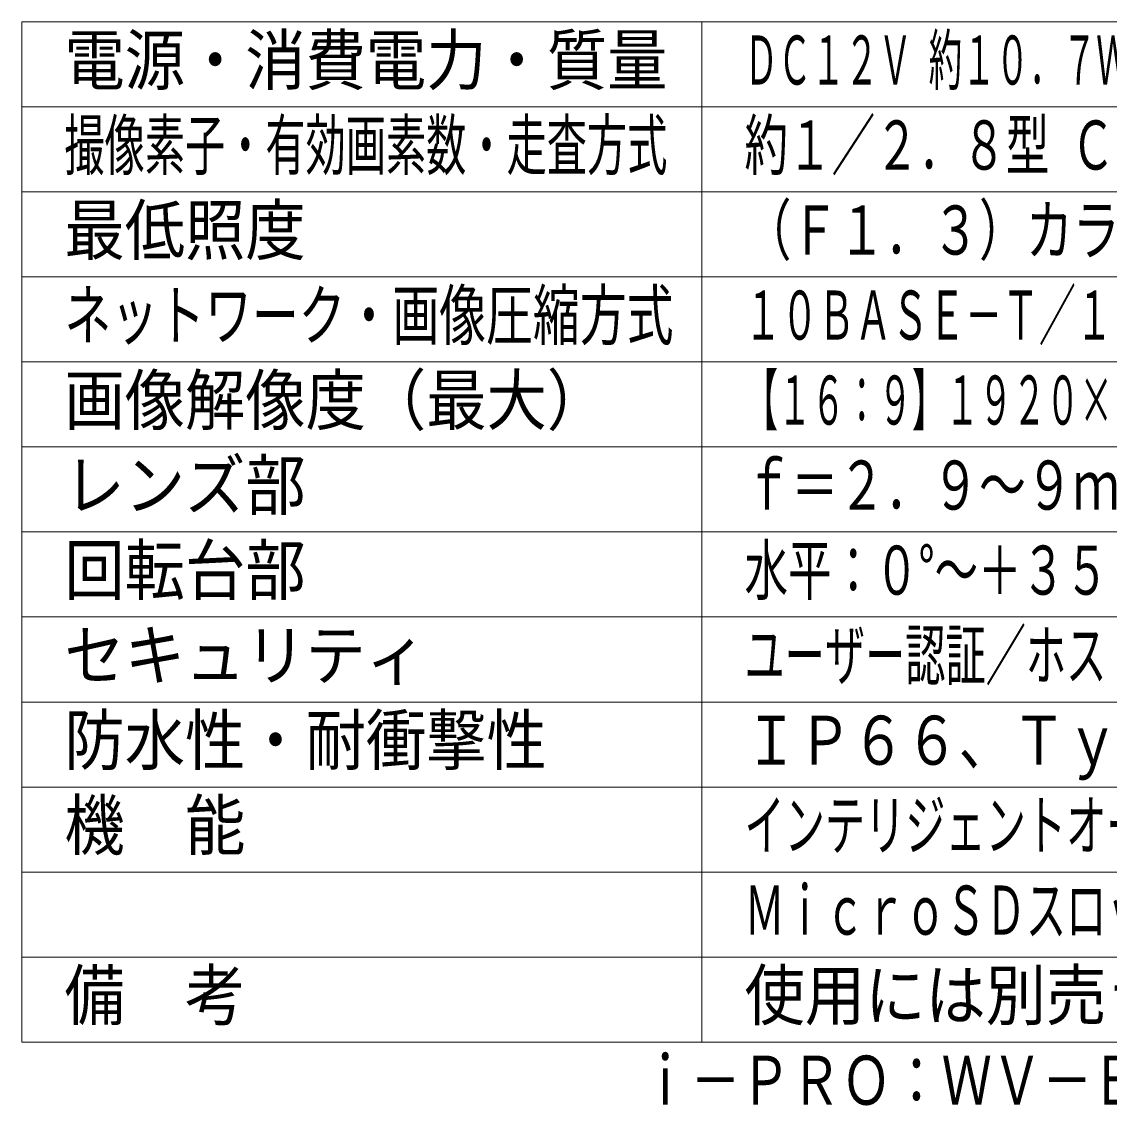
# Model space of a CAD drawing. Units: millimetres on the paper. Extents: x -66 to 62, y -59 to 59.
# Drawn here: x -66.4 to -2.4, y -59 to 5.4 of the extents above; entities that cross this region are included whole.
import ezdxf
from ezdxf.enums import TextEntityAlignment as Align

# ---------------------------------------------------------------- set-up
doc = ezdxf.new("R2010")
doc.units = ezdxf.units.MM
doc.layers.add('0-3_MOJI1', color=7, linetype='Continuous')
doc.layers.add('0-4_相当品', color=4, linetype='Continuous')
doc.layers.add('0-5_WAKU', color=4, linetype='Continuous', lineweight=9)
doc.styles.add('ＭＳ ゴシック', font='')
doc.styles.get('ＭＳ ゴシック').set_extended_font_data('MS Gothic')

msp = doc.modelspace()

# ---------------------------------------------------------------- linework, layer by layer
at = {"layer": '0-5_WAKU', "color": 3}
for p, q in [((-66.363, -54.6), (-66.363, 5.4)), ((-66.363, 5.4), (58.637, 5.4)), ((-26.363, -54.6), (-26.363, 5.4)), ((-66.363, -54.6), (58.637, -54.6))]:
    msp.add_line(p, q, dxfattribs=at)
at = {"layer": '0-5_WAKU'}
for p, q in [((-66.363, 0.4), (58.637, 0.4)), ((-66.363, -4.6), (58.637, -4.6)), ((58.637, -9.6), (-66.363, -9.6)), ((58.637, -14.6), (-66.363, -14.6)), ((58.637, -19.6), (-66.363, -19.6)), ((-66.363, -24.6), (58.637, -24.6)), ((-66.363, -29.6), (58.637, -29.6)), ((-66.363, -34.6), (58.637, -34.6)), ((-66.363, -39.6), (58.637, -39.6)), ((-66.363, -44.6), (58.637, -44.6)), ((-66.363, -49.6), (58.637, -49.6))]:
    msp.add_line(p, q, dxfattribs=at)

# ---------------------------------------------------------------- texts
at = {"layer": '0-3_MOJI1', "style": 'ＭＳ ゴシック'}
for s, height, width, p in [('電源・消費電力・質量', 2.889, 0.9, (-63.863, 0.845)), ('ＤＣ１２Ｖ 約１０．７Ｗ、ＰｏＥ（ＩＥＥＥ８０２．３ａｆ準拠）約１２Ｗ・約１．６ｋｇ', 2.889, 0.5, (-23.863, 0.845)), ('撮像素子・有効画素数・走査方式', 2.889, 0.6, (-63.863, -4.155)), ('約１／２．８型 ＣＭＯＳセンサー・約２１０万画素・プログレッシブ', 2.889, 0.65, (-23.863, -4.155)), ('最低照度', 2.889, 0.9, (-63.863, -9.155)), ('（Ｆ１．３）カラー：０．００１ｌｘ、白黒：０．０００３ｌｘ', 2.889, 0.7, (-23.863, -9.155)), ('ネットワーク・画像圧縮方式', 2.886, 0.7, (-63.863, -14.155)), ('１０ＢＡＳＥ－Ｔ／１００ＢＡＳＥ－ＴＸ・Ｈ．２６５、Ｈ．２６４、ＪＰＥＧ', 2.886, 0.55, (-23.863, -14.155)), ('画像解像度（最大）', 2.889, 0.9, (-63.863, -19.155)), ('【１６：９】１９２０×１０８０（６０ｆｐｓ）【４：３】１２８０×９６０（３０ｆｐｓ）', 2.889, 0.5, (-23.863, -19.155)), ('レンズ部', 2.889, 0.9, (-63.863, -24.155)), ('ｆ＝２．９～９ｍｍ（３．１倍、電動ズーム／電動フォーカス）', 2.889, 0.7, (-23.863, -24.155)), ('回転台部', 2.889, 0.9, (-63.863, -29.155)), ('水平：０°～＋３５０°／垂直：０°～＋９０°、駆動耐久性１００万回', 2.886, 0.65, (-23.863, -29.155)), ('セキュリティ', 2.889, 0.9, (-63.863, -34.155)), ('ユーザー認証／ホスト認証／ＨＴＴＰＳ、ＦＩＰＳ１４０－２ｌｅｖｅｌ３', 2.889, 0.6, (-23.863, -34.155)), ('防水性・耐衝撃性', 2.889, 0.9, (-63.863, -39.155)), ('ＩＰ６６、Ｔｙｐｅ４Ｘ、ＮＥＭＡ４Ｘ 準拠・ＩＫ１０', 2.886, 0.8, (-23.863, -39.155)), ('インテリジェントオート、スーパーダイナミック、スマートコーディング、', 2.889, 0.6, (-23.863, -44.155)), ('機\u3000能', 2.889, 0.9, (-63.863, -44.155)), ('ＭｉｃｒｏＳＤスロット、ＡＩ自動追尾、ＡＩ音識別、ＡＩアプリ搭載可能', 2.889, 0.6, (-23.863, -49.155)), ('備\u3000考', 2.889, 0.9, (-63.863, -54.155)), ('使用には別売ライセンスが必要', 2.889, 0.9, (-23.863, -54.155))]:
    msp.add_text(s, height=height, dxfattribs=dict(at, width=width)).set_placement(p, align=Align.BOTTOM_LEFT)
at = {"layer": '0-4_相当品', "style": 'ＭＳ ゴシック', "width": 0.75}
msp.add_text('ｉ－ＰＲＯ：ＷＶ－Ｂ６５３００－ＺＹＲ＋ＷＶ－ＱＪＢ５０４－Ｗ', height=2.889, dxfattribs=at).set_placement((-30.003, -59.155), align=Align.BOTTOM_LEFT)

doc.saveas('drawing.dxf')
